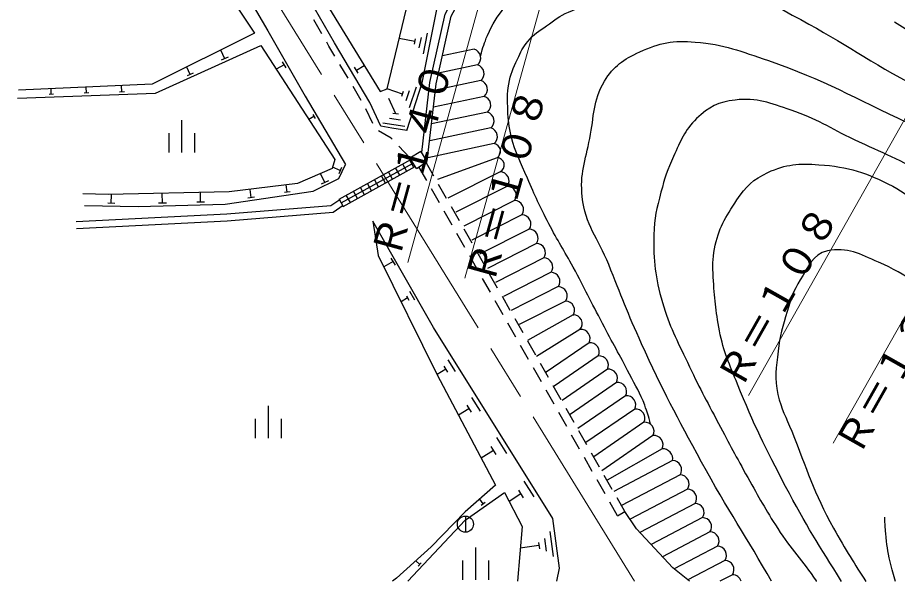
# Model space of a CAD drawing. Units: millimetres, scale not verified. Extents: x 40000 to 680000, y 20000 to 380000.
# Drawn here: x 467172 to 521802, y 254014 to 289039 of the extents above; entities that cross this region are included whole.
import ezdxf
from ezdxf.enums import TextEntityAlignment as Align

# ---------------------------------------------------------------- set-up
doc = ezdxf.new("R2010")
doc.units = ezdxf.units.MM
doc.header["$LTSCALE"] = 1000
doc.linetypes.add('CHAIN', pattern=[18.5, 12, -1.5, 3.5, -1.5])
for name, color, linetype, lineweight in [('M-BGD', 7, 'Continuous', 25), ('M-BMK', 2, 'CHAIN', 13), ('M-STR-HTXT', 7, 'Continuous', 13)]:
    doc.layers.add(name, color=color, linetype=linetype, lineweight=lineweight)
doc.styles.add('ＭＳ ゴシック', font='')
doc.styles.get('ＭＳ ゴシック').set_extended_font_data('MS Gothic')

msp = doc.modelspace()

# ---------------------------------------------------------------- linework, layer by layer
at = {"layer": 'M-BGD'}
for p, q in [((486072, 288023), (485574, 288890)), ((522609, 288130), (521631, 288757)), ((492608, 288068), (492351, 286781)), ((486508, 287263), (486370, 287502)), ((491836, 287553), (490871, 287746)), ((491868, 287714), (491804, 287392)), ((492222, 287811), (492094, 287167)), ((480038, 286482), (479792, 287021)), ((486878, 286641), (486508, 287263)), ((495522, 287078), (493550, 286661)), ((480253, 286580), (479822, 286384)), ((483609, 286297), (483826, 285913)), ((477883, 285496), (477671, 285963)), ((483717, 286105), (483237, 285833)), ((487697, 285266), (487185, 286125)), ((488326, 285578), (488095, 285965)), ((488210, 285772), (488694, 286060)), ((495729, 286099), (493308, 285588)), ((478070, 285581), (477697, 285411)), ((471450, 284356), (471437, 284717)), ((473647, 284421), (473633, 284812)), ((488515, 283891), (488004, 284751)), ((491920, 284711), (491494, 283437)), ((495935, 285121), (493115, 284524)), ((469404, 284281), (469128, 284271)), ((469266, 284276), (469254, 284622)), ((471594, 284361), (471306, 284351)), ((473804, 284427), (473491, 284416)), ((491070, 284287), (490114, 284607)), ((491123, 284446), (491016, 284128)), ((491495, 284499), (491282, 283862)), ((496142, 284143), (492996, 283477)), ((490651, 283060), (490230, 284009)), ((485501, 283029), (485651, 282775)), ((489221, 282457), (488800, 283364)), ((490822, 283033), (490480, 283087)), ((496349, 283164), (492877, 282430)), ((477359, 282664), (477357, 280664)), ((485576, 282902), (485259, 282714)), ((491226, 282268), (489858, 282484)), ((490939, 282664), (490255, 282772)), ((490359, 281552), (489582, 282011)), ((496556, 282186), (492759, 281383)), ((476558, 281864), (476557, 280664)), ((478158, 281863), (478157, 280663)), ((490426, 281481), (490359, 281552)), ((491527, 280320), (490839, 281046)), ((496763, 281208), (492640, 280336)), ((491527, 280320), (492204, 280746)), ((491935, 279670), (491527, 280320)), ((492613, 280095), (492204, 280746)), ((496940, 280328), (493244, 278976)), ((487198, 279531), (486727, 279747)), ((487284, 279719), (487111, 279343)), ((487145, 277766), (491590, 280220)), ((487271, 277538), (491728, 280000)), ((487396, 277311), (491867, 279779)), ((491336, 279486), (491084, 279941)), ((491773, 279728), (491522, 280183)), ((491935, 279670), (492613, 280095)), ((492573, 278926), (492094, 279769)), ((493020, 279193), (492534, 280046)), ((486250, 278792), (485981, 279348)), ((490023, 278761), (489771, 279216)), ((490460, 279003), (490209, 279458)), ((490898, 279244), (490647, 279700)), ((497133, 279461), (493895, 277821)), ((483915, 278195), (483848, 278641)), ((486473, 278900), (486028, 278685)), ((489147, 278278), (488896, 278733)), ((489585, 278519), (489334, 278974)), ((493811, 277802), (493316, 278671)), ((476167, 277512), (476150, 278123)), ((478539, 277576), (478523, 278174)), ((481680, 277858), (481604, 278369)), ((484093, 278221), (483736, 278168)), ((488272, 277794), (488020, 278249)), ((488710, 278036), (488458, 278491)), ((493364, 277535), (492870, 278404)), ((497584, 278569), (494387, 276949)), ((472991, 277496), (473004, 278056)), ((478778, 277583), (478300, 277570)), ((481885, 277888), (481476, 277828)), ((487145, 277766), (487396, 277311)), ((487834, 277552), (487583, 278008)), ((498036, 277677), (494879, 276078)), ((473216, 277491), (472767, 277501)), ((476411, 277519), (475922, 277506)), ((494156, 276144), (493661, 277013)), ((494602, 276411), (494107, 277280)), ((498488, 276784), (495370, 275206)), ((495393, 275021), (494899, 275890)), ((498940, 275892), (495862, 274334)), ((494947, 274754), (494452, 275623)), ((499392, 275000), (496354, 273462)), ((496184, 273630), (495690, 274499)), ((490487, 273877), (489919, 273556)), ((490358, 274104), (490616, 273650)), ((495738, 273363), (495243, 274232)), ((499843, 274108), (496846, 272590)), ((500295, 273216), (497337, 271718)), ((496529, 271972), (496034, 272841)), ((496975, 272239), (496481, 273108)), ((500747, 272324), (497829, 270846)), ((491391, 271620), (490986, 271391)), ((491315, 271755), (491468, 271485)), ((491508, 272044), (491814, 271503)), ((497766, 270848), (497272, 271718)), ((497320, 270581), (496826, 271451)), ((501199, 271432), (498321, 269974)), ((501677, 270582), (498827, 268984)), ((498111, 269191), (497617, 270060)), ((498558, 269458), (498063, 270327)), ((502093, 269665), (499391, 267993)), ((499349, 268067), (498854, 268936)), ((502660, 268841), (499993, 267008)), ((498902, 267800), (498408, 268669)), ((493888, 267780), (494336, 267064)), ((503226, 268017), (500487, 266134)), ((493754, 267198), (493217, 266862)), ((493642, 267377), (493866, 267019)), ((499693, 266409), (499199, 267278)), ((500140, 266676), (499645, 267545)), ((503793, 267193), (500980, 265259)), ((500931, 265285), (500437, 266155)), ((504359, 266369), (501473, 264385)), ((500485, 265018), (499990, 265888)), ((504926, 265545), (501966, 263510)), ((495352, 265440), (495890, 264582)), ((482733, 264917), (482732, 262917)), ((495192, 264742), (494548, 264340)), ((495058, 264957), (495326, 264528)), ((501276, 263628), (500781, 264497)), ((501722, 263895), (501228, 264764)), ((505492, 264721), (502459, 262636)), ((481933, 264117), (481932, 262917)), ((483533, 264117), (483532, 262917)), ((506059, 263897), (502952, 261761)), ((502513, 262504), (502019, 263373)), ((496904, 262962), (497535, 261953)), ((502067, 262237), (501572, 263106)), ((506626, 263073), (503446, 260887)), ((496557, 262394), (496873, 261890)), ((507192, 262249), (503772, 260307)), ((496715, 262142), (495959, 261669)), ((502858, 260846), (502364, 261716)), ((503304, 261113), (502810, 261983)), ((507841, 261516), (504203, 259606)), ((504096, 259723), (503601, 260592)), ((508305, 260630), (504667, 258721)), ((498605, 260244), (499218, 259264)), ((503649, 259456), (503155, 260325)), ((498269, 259692), (498575, 259202)), ((508770, 259745), (505201, 257872)), ((496083, 258823), (495865, 259129)), ((498422, 259447), (497687, 258987)), ((504878, 258348), (504392, 259201)), ((496205, 258909), (495960, 258736)), ((504426, 258091), (503946, 258934)), ((509235, 258859), (505808, 257061)), ((494977, 258073), (494977, 257073)), ((504426, 258091), (504878, 258348)), ((509700, 257974), (506514, 256302)), ((500214, 257116), (500426, 255565)), ((510164, 257088), (507220, 255543)), ((499545, 256235), (498381, 256076)), ((499518, 256429), (499571, 256041)), ((499880, 256676), (499986, 255900)), ((495608, 256113), (495607, 254113)), ((510629, 256203), (507939, 254791)), ((492142, 255064), (491895, 255296)), ((492235, 255163), (492049, 254965)), ((494808, 255313), (494807, 254113)), ((496408, 255312), (496407, 254112)), ((511094, 255318), (508792, 254109)), ((511559, 254432), (510775, 254021))]:
    msp.add_line(p, q, dxfattribs=at)
for points in [[(473579, 300077), (475816, 297168), (481892, 288067), (475529, 284895), (467221, 284533)], [(474361, 300015), (474954, 299209), (476199, 297917), (477976, 295632), (479948, 292935), (482711, 288226), (485019, 284151), (487527, 279911)], [(491347, 282027), (492298, 284984), (493249, 289748), (494303, 291797), (496689, 293740), (498751, 294565), (501884, 295649), (504797, 295981), (508984, 295799)], [(492263, 280651), (492766, 284998), (493725, 289258), (495056, 291761), (496967, 293215), (498936, 294078), (501896, 295097), (504765, 295440), (509919, 295312)], [(492603, 280110), (493161, 284931), (494104, 289118), (495368, 291496), (497171, 292867), (499082, 293705), (501986, 294705), (504784, 295040), (509909, 294912)], [(483122, 294232), (485910, 290610), (489680, 284448), (490114, 284605), (491574, 290661), (492765, 292909), (494546, 294756)], [(489733, 282304), (489052, 283772), (486853, 287464), (484362, 291806), (483122, 294232)], [(467172, 284031), (475739, 284340), (482277, 287315), (486877, 280217), (486700, 279662), (484560, 278727), (480306, 278212), (472793, 278052), (471229, 278098)], [(491347, 282027), (490404, 282177), (489733, 282304)], [(471326, 277375), (474650, 277300), (480071, 277449), (485519, 278257), (487124, 279034), (487527, 279911)], [(487174, 277713), (486627, 277350), (480165, 276818), (470800, 276341)], [(470821, 275941), (480191, 276419), (486762, 276960), (487395, 277380)], [(489240, 276401), (489567, 274270), (493227, 266842), (496844, 259992), (494965, 258334), (492856, 256166), (490703, 254217), (490455, 254033)], [(500665, 254027), (500829, 254831), (500406, 257932), (492992, 269777), (489240, 276401)], [(491397, 254032), (494967, 257818), (497399, 259543), (498494, 257432), (498211, 254028)], [(508902, 254022), (507862, 254852), (505601, 257283), (504878, 258348)]]:
    msp.add_lwpolyline(points, dxfattribs=at)
msp.add_circle((494977, 257573), 500, dxfattribs=at)
for centre, radius, start, end in [((495364, 286533), 567, 310.0154, 73.8704), ((495571, 285555), 567, 310.0154, 73.8704), ((495778, 284577), 567, 310.0154, 73.8704), ((495985, 283598), 567, 310.0154, 73.8704), ((496192, 282620), 567, 310.0154, 73.8704), ((496399, 281642), 567, 310.0154, 73.8704), ((496681, 280733), 481, 302.5731, 80.1842), ((496931, 279871), 457, 296.2124, 88.814), ((497121, 278894), 567, 324.9308, 88.7858), ((497572, 278002), 567, 324.9308, 88.7858), ((498024, 277110), 567, 324.9308, 88.7858), ((498476, 276218), 567, 324.9308, 88.7858), ((498928, 275326), 567, 324.9308, 88.7858), ((499380, 274434), 567, 324.9308, 88.7858), ((499831, 273542), 567, 324.9308, 88.7858), ((500283, 272649), 567, 324.9308, 88.7858), ((500735, 271757), 567, 324.9308, 88.7858), ((501187, 270865), 567, 324.9308, 88.7858), ((501673, 270027), 554, 319.2581, 89.5432), ((502157, 269102), 567, 332.5826, 96.4376), ((502723, 268278), 567, 332.5826, 96.4376), ((503290, 267454), 567, 332.5826, 96.4376), ((503856, 266630), 567, 332.5826, 96.4376), ((504423, 265806), 567, 332.5826, 96.4376), ((504989, 264982), 567, 332.5826, 96.4376), ((505556, 264158), 567, 332.5826, 96.4376), ((506123, 263334), 567, 332.5826, 96.4376), ((506689, 262510), 567, 332.5826, 96.4376), ((507230, 261629), 621, 349.4862, 93.4592), ((507837, 260949), 567, 325.7667, 89.6217), ((508302, 260064), 567, 325.7667, 89.6217), ((508766, 259178), 567, 325.7667, 89.6217), ((509231, 258293), 567, 325.7667, 89.6217), ((509696, 257407), 567, 325.7667, 89.6217), ((510161, 256522), 567, 325.7667, 89.6217), ((510625, 255636), 567, 325.7667, 89.6217), ((511090, 254751), 567, 325.7667, 89.6217), ((511555, 253865), 567, 15.8095, 89.6217)]:
    msp.add_arc(centre, radius, start, end, dxfattribs=at)
for points, knots in [([(495919, 286651), (496074, 287243), (496144, 287438), (496348, 287921), (496665, 288672), (496935, 289058), (497428, 289708), (497858, 290275), (498164, 290555), (498738, 290976), (499422, 291476), (499842, 291719), (500618, 292060), (502055, 292692), (502907, 292983), (504450, 293271), (505779, 293518), (506559, 293278), (507910, 293250), (509536, 293217), (510461, 293333), (512073, 293113), (514579, 292770), (515565, 292184), (518187, 290975)], [0, 0, 0, 0, 1, 1, 1, 2, 2, 2, 3, 3, 3, 4, 4, 4, 5, 5, 5, 6, 6, 6, 7, 7, 7, 8, 8, 8, 8]), ([(506477, 263776), (506335, 264332), (506277, 264502), (506113, 264955), (505827, 265743), (505548, 266135), (505169, 266882), (504537, 268128), (504137, 268802), (503487, 270038), (502773, 271397), (502406, 272176), (501676, 273526), (501099, 274594), (500715, 275159), (500155, 276237), (499593, 277318), (499301, 277937), (498828, 279060), (498405, 280064), (498088, 280606), (497825, 281664), (497670, 282289), (497634, 282655), (497611, 283298), (497589, 283925), (497562, 284285), (497670, 284903), (497781, 285535), (497948, 285869), (498212, 286454), (498418, 286910), (498533, 287178), (498852, 287563), (499230, 288019), (499535, 288190), (500020, 288528), (500534, 288887), (500802, 289140), (501381, 289382), (502705, 289935), (503497, 290149), (504910, 290402), (507505, 290865), (509011, 291213), (511636, 290966), (513211, 290818), (513874, 289923), (515275, 289190), (518169, 287677), (519639, 286554), (522516, 285010), (524912, 283724), (525723, 283318), (528725, 281860)], [0, 0, 0, 0, 1, 1, 1, 2, 2, 2, 3, 3, 3, 4, 4, 4, 5, 5, 5, 6, 6, 6, 7, 7, 7, 8, 8, 8, 9, 9, 9, 10, 10, 10, 11, 11, 11, 12, 12, 12, 13, 13, 13, 14, 14, 14, 15, 15, 15, 16, 16, 16, 17, 17, 17, 18, 18, 18, 18]), ([(513985, 254019), (512477, 256715), (511268, 258431), (509641, 261425), (508104, 264255), (507249, 265850), (505916, 268782), (505055, 270676), (504649, 271771), (503875, 273703), (503220, 275339), (502424, 276153), (502233, 277905), (502079, 279328), (502422, 280135), (502704, 281538), (502986, 282939), (502872, 283859), (503611, 285082), (504187, 286036), (504792, 286441), (505804, 286908), (507045, 287481), (507888, 287642), (509250, 287522), (511073, 287361), (512059, 286962), (513789, 286366), (517295, 285158), (519097, 284064), (522459, 282500), (524677, 281468), (525389, 281132), (528114, 279810)], [0, 0, 0, 0, 1, 1, 1, 2, 2, 2, 3, 3, 3, 4, 4, 4, 5, 5, 5, 6, 6, 6, 7, 7, 7, 8, 8, 8, 9, 9, 9, 10, 10, 10, 11, 11, 11, 11]), ([(528716, 274255), (528033, 274850), (527761, 275062), (527317, 275714), (526958, 276241), (526978, 276679), (526562, 277162), (525666, 278206), (524855, 278471), (523681, 279187), (521986, 280221), (520920, 280591), (519131, 281452), (517605, 282188), (516806, 282745), (515201, 283287), (513896, 283728), (513099, 284077), (511731, 283917), (510700, 283795), (510075, 283496), (509334, 282770), (508564, 282016), (508356, 281390), (507902, 280414), (507513, 279579), (507357, 279079), (507123, 278188), (506857, 277178), (506708, 276594), (506684, 275549), (506646, 273891), (506758, 272930), (507217, 271336), (507651, 269827), (508100, 269049), (508762, 267624), (509462, 266117), (509922, 265304), (510695, 263833), (511389, 262510), (511780, 261770), (512513, 260469), (513217, 259218), (513592, 258504), (514371, 257299), (515227, 255974), (515880, 255352), (516757, 254041), (516762, 254033), (516768, 254025), (516773, 254017)], [0, 0, 0, 0, 1, 1, 1, 2, 2, 2, 3, 3, 3, 4, 4, 4, 5, 5, 5, 6, 6, 6, 7, 7, 7, 8, 8, 8, 9, 9, 9, 10, 10, 10, 11, 11, 11, 12, 12, 12, 13, 13, 13, 14, 14, 14, 15, 15, 15, 16, 16, 16, 17, 17, 17, 17]), ([(518333, 254016), (516976, 256206), (516111, 257521), (514864, 259907), (513594, 262336), (512897, 263713), (511878, 266259), (511370, 267530), (511011, 268235), (510759, 269581), (510518, 270870), (510433, 271605), (510370, 272915), (510337, 273604), (510318, 274001), (510447, 274678), (510693, 275957), (511113, 276626), (511836, 277709), (512394, 278546), (512847, 279000), (513762, 279418), (514902, 279938), (515684, 279990), (516934, 279901), (518792, 279768), (519860, 279422), (521511, 278560), (522927, 277820), (523391, 276923), (524575, 275851), (525728, 274807), (526273, 274106), (527500, 273150), (528491, 272377), (529089, 271996), (530154, 271328), (532206, 270042), (533532, 269605), (535524, 268228), (537534, 266838), (538511, 265857), (540471, 264396), (541129, 263905), (541731, 263520), (542305, 263167)], [0, 0, 0, 0, 1, 1, 1, 2, 2, 2, 3, 3, 3, 4, 4, 4, 5, 5, 5, 6, 6, 6, 7, 7, 7, 8, 8, 8, 9, 9, 9, 10, 10, 10, 11, 11, 11, 12, 12, 12, 13, 13, 13, 14, 14, 14, 15, 15, 15, 15]), ([(540891, 261491), (539456, 262502), (538013, 263211), (536166, 264390), (533846, 265870), (532410, 266475), (530064, 267912), (528043, 269150), (526962, 269923), (524957, 271186), (523280, 272243), (522454, 273059), (520634, 273844), (519467, 274348), (518699, 274807), (517456, 274540), (516516, 274338), (516296, 273552), (515770, 272747), (515315, 272050), (515208, 271570), (514958, 270776), (514661, 269838), (514511, 269298), (514396, 268321), (514274, 267277), (514153, 266655), (514384, 265629), (514593, 264702), (514883, 264232), (515239, 263351), (516200, 260974), (516590, 259564), (517833, 257322), (518580, 255975), (519175, 255060), (519840, 254015)], [0, 0, 0, 0, 1, 1, 1, 2, 2, 2, 3, 3, 3, 4, 4, 4, 5, 5, 5, 6, 6, 6, 7, 7, 7, 8, 8, 8, 9, 9, 9, 10, 10, 10, 11, 11, 11, 12, 12, 12, 12]), ([(521693, 254014), (521570, 254377), (521460, 254761), (521352, 255233), (521197, 255912), (521146, 256302), (521083, 256995), (521048, 257386), (521036, 257521), (521019, 257997)], [0, 0, 0, 0, 1, 1, 1, 2, 2, 2, 3, 3, 3, 3])]:
    msp.add_open_spline(points, degree=3, knots=knots, dxfattribs=at)
at = {"layer": 'M-BMK'}
msp.add_line((505484, 254024), (477187, 299853), dxfattribs=at)
at = {"layer": 'M-STR-HTXT'}
for p, q in [((491405, 273827), (499395, 302743)), ((502941, 301763), (494951, 272847)), ((527308, 291691), (512549, 265573)), ((532569, 288718), (517810, 262600))]:
    msp.add_line(p, q, dxfattribs=at)

# ---------------------------------------------------------------- texts
at = {"layer": 'M-STR-HTXT', "style": 'ＭＳ ゴシック'}
for s, rotation, p in [('Ｒ＝１４０', 74.554, (491405, 273827)), ('Ｒ＝１０８', 60.531, (512549, 265573))]:
    msp.add_text(s, height=1833, rotation=rotation, dxfattribs=at).set_placement(p, align=Align.BOTTOM_LEFT)
for s, rotation, p in [('Ｒ＝１０８', 74.554, (494951, 272847)), ('Ｒ＝１２９', 60.531, (517810, 262600))]:
    msp.add_text(s, height=1833, rotation=rotation, dxfattribs=at).set_placement(p, align=Align.TOP_LEFT)

doc.saveas('drawing.dxf')
